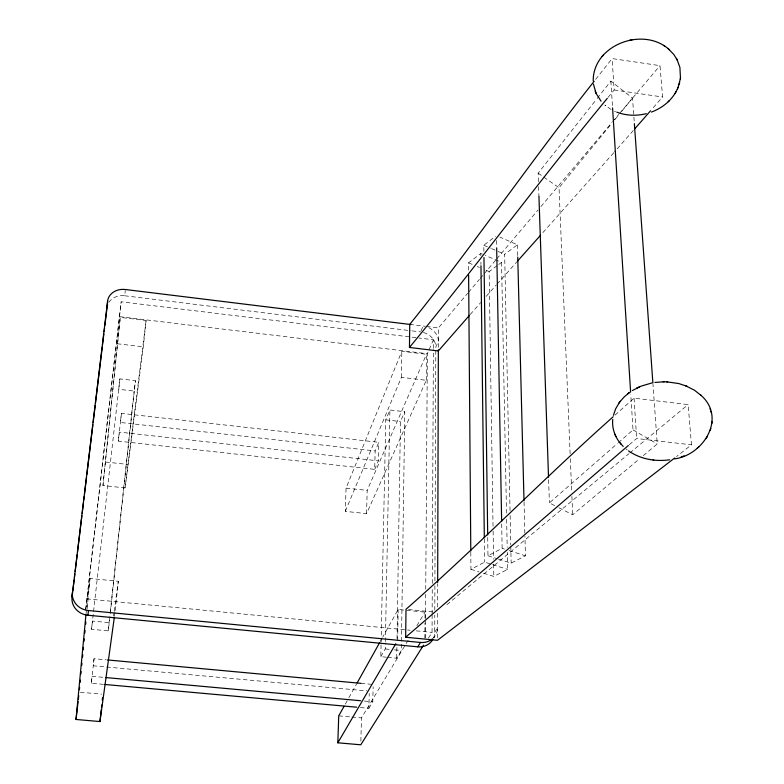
<?xml version="1.0" encoding="UTF-8"?>
<svg xmlns="http://www.w3.org/2000/svg" width="784" height="784" viewBox="0 0 784 784"><rect width="100%" height="100%" fill="white"/><g stroke="black" fill="none" stroke-linecap="round" stroke-linejoin="round"><path stroke-width="0.59" stroke-dasharray="3.92 2.94" d="M437.501 637.882L437.58 611.892M437.59 606.992L437.658 583.717M438.364 347.341L438.423 327.918L467.685 293.265M428.407 638.156L432.053 632.384L432.131 615.244M432.131 614.019L432.258 588.314M432.278 583.414L433.376 349.576M433.385 348.351L433.425 339.776L418.842 338.002M433.513 638.078A17.326 15.68 33.8 0 0 434.718 632.247L434.777 615.117M434.797 610.217L434.895 585.736M434.914 580.836L435.816 347.028L438.383 341.216A15.758 13.083 22.5 0 0 428.75 327.663M426.28 380.279L426.467 354.25L401.82 351.291L346.067 488.109L345.283 511.364L366.569 513.628L426.28 380.279L401.408 377.339L345.283 511.364M424.85 638.343L424.957 622.868M424.997 618.106L425.036 612.147L398.154 609.491L382.71 637.147M425.408 638.088L425.536 619.781M425.545 618.556L425.712 594.145M425.741 589.264L427.349 353.711L433.425 339.776M387.629 657.325L396.724 658.188L401.339 650.495L404.779 411.727L389.913 410.012L385.767 419.861L380.818 656.678L386.492 657.217M396.724 658.188L396.89 647.212M397.027 638.666L400.467 421.537L404.779 411.727M401.408 377.339L401.82 351.291M397.674 640.499L398.154 609.491M380.818 656.678L385.238 648.956L385.365 642.86M385.385 641.645L389.913 410.012M360.366 707.54L368.882 708.305L369.244 693.399M121.432 413.354L118.315 441.108L374.683 469.371L375.134 450.947L378.799 442.313L121.432 413.354L120.403 422.478L375.134 450.947M368.882 708.305L372.802 701.817L373.155 686.784M374.683 469.371L378.368 460.865L378.799 442.313M366.569 513.628L367.186 490.392L426.467 354.25M360.865 741.135L361.483 717.889L405.534 644.605M85.603 610.295L121.167 301.801L417.627 337.855M86.044 613.627L90.042 578.484L118.315 581.277L115.091 611.52M87.151 608.717L90.042 578.484M85.74 609.08L121.167 301.801M102.949 485.551L120.275 317.393L146.098 320.499L143.286 346.832L125.097 487.903L102.949 485.551L120.275 317.393M108.819 302.418A16.19 13.563 7.7 0 1 124.725 295.774L125.264 290.56M91.532 629.297L92.404 621.036L109.29 622.653L135.426 380.671L119.883 378.878L91.532 629.297L108.212 630.875L109.29 622.653M119.883 378.878L118.756 389.295L134.123 391.059L135.426 380.671M108.212 630.875L109.525 618.703M110.309 611.402L134.123 391.059M125.097 487.903L146.098 320.499M103.468 684.344L91.297 683.246L94.051 658.707L106.242 659.824M118.315 441.108L119.344 432.121L378.368 460.865M94.051 658.707L93.247 665.792L105.399 666.91M91.297 683.246L92.091 676.318L105.458 677.533M113.553 616.136L114.052 612.529M114.209 611.324L118.315 581.277M114.464 616.351L114.964 612.725M421.067 330.936L423.125 326.036A15.758 13.083 22.5 0 1 424.497 326.262M345.274 704.15L348.243 698.838M348.841 697.77L356.563 683.942M380.328 641.4L382.112 638.205M406.161 643.556L409.934 637.274M416.853 625.759L425.036 612.147M434.718 632.247L437.531 627.808A17.444 15.758 33.6 0 1 433.709 637.686M433.807 637.902L434.748 636.432M538.432 181.721L538.147 173.166L596.477 99.313M597.232 98.353L610.873 81.085L632.531 98.088L634.276 122.441M595.624 79.38L612.128 58.584L659.981 65.64L662.588 96.981L651.357 109.858M608.07 97.412L614.156 89.974L612.128 58.584M570.125 453.75L559.031 187.739L611.638 123.568M614.734 119.795L618.605 115.072M621.702 111.299L632.531 98.088M468.46 292.354L479.416 279.378M480.21 278.447L483.365 274.714M484.149 273.783L495.978 259.778M496.772 258.847L538.049 209.985M540.921 206.574L611.883 122.569M612.657 121.657L618.841 114.337M619.615 113.415L659.981 65.64M633.325 130.477L614.558 151.822M470.214 314.482L480.602 302.702M613.774 152.713L542.077 233.524M497.046 284.131L516.823 261.885M486.178 296.391L496.272 285.004M614.989 415.118L634.05 398.174L688.127 404.593L691.468 444.822L676.543 456.543M554.69 505.602L549.408 502.907L617.4 443.538M618.321 442.735L633.021 429.897L630.777 394.528M629.278 444.724L636.657 438.501L691.468 444.822M558.923 507.758L572.673 514.765L639.587 458.748M643.301 455.631L657.237 443.96L652.974 384.287M446.89 604.67L628.954 453.671M629.856 452.917L688.127 404.593M483.875 251.39L483.797 245.274L495.557 236.298M468.577 270.166L468.518 262.836L480.817 253.497L484.091 254.908M510.051 510.629L504.661 254.3L517.43 244.794L499.771 237.052M493.038 526.231L489.147 271.578L497.732 265.217M498.693 264.512L501.554 262.395L485.188 255.368M487.726 537.412L487.971 555.748L502.132 548.31L504.465 549.065M470.802 552.21L470.929 569.311L484.63 562.157L491.529 564.333M498.408 559.061L511.148 563.118L525.427 555.827L524.927 536.236M483.512 573.222L493.812 576.426L507.63 569.409L507.287 552.289M364.295 701.053L372.802 701.817M80.35 692.243L101.714 694.154M338.737 715.851L350.713 716.919M351.908 717.027L361.483 717.889M361.012 683.344L373.204 684.461M106.624 667.017L366.873 690.89M385.238 648.956L389.844 649.397M394.44 649.838L401.339 650.495M86.671 598.849L410.159 630.258M416.235 630.855L432.053 632.384M408.444 609.511L432.719 611.912M105.654 462.031L127.625 464.412M346.067 488.109L367.186 490.392M385.767 419.861L400.467 421.537M117.228 343.755L143.286 346.832M119.678 316.677L427.349 353.711M409.748 324.4L425.281 326.301M426.476 326.448L438.423 327.918M124.725 295.774L410.953 330.73M412.168 330.877L420.655 331.916M614.156 89.974L662.588 96.981M470.929 569.311L478.936 571.801M492.685 564.696L507.63 569.409M487.971 555.748L497.242 558.698M509.12 550.564L525.427 555.827M468.518 262.836L472.87 264.678M477.211 266.521L479.377 267.432M485.894 270.196L489.147 271.578M483.797 245.274L490.382 248.126M491.48 248.597L496.978 250.978M498.075 251.448L504.661 254.3M614.44 111.161L615.597 111.671M633.021 429.897L657.237 443.96M611.148 109.486L605.062 105.193M538.147 173.166L559.031 187.739M625.995 448.958L627.259 449.957M604.827 104.987L605.689 105.732M634.05 398.174L636.657 438.501M610.873 81.085L612.5 106.702M570.331 458.63L571.703 491.578M571.908 496.458L572.673 514.765M538.608 186.602L538.941 196.372M548.614 479.7L549.408 502.907M517.43 244.794L517.714 255.819M524.045 501.946L524.888 535.011M510.149 515.509L510.766 544.802M510.786 546.027L511.148 563.118M501.554 262.395L506.513 513.148M506.64 519.263L507.199 547.399M496.546 240.492L496.654 246.597M501.691 523.879L502.132 548.31M493.116 531.121L493.548 559.286M493.616 564.176L493.812 576.426M480.817 253.497L480.847 255.947M480.925 262.072L480.955 264.522M484.345 538.892L484.63 562.157M423.429 332.475A15.66 13.034 22.5 0 1 435.816 347.028"/><path stroke-width="1.18" d="M437.668 582.492L438.354 349.791M674.681 458.003L437.492 640.303L405.651 637.235L406.014 609.266C476.927 547.114 542.695 479.387 613.176 416.755M469.43 315.364L438.354 350.948L409.454 347.459L409.748 324.4C473.487 245.108 530.954 161.024 594.135 81.291M423.527 645.163L360.767 744.8L337.835 742.801L338.737 715.851L344.088 706.276M674.554 458.875C703.562 455.112 726.915 417.607 700.68 395.038M432.807 639.489A17.326 15.68 33.8 0 1 417.754 646.829L87.945 615.234A17.875 16.493 -0.3 0 1 72.05 597.026L107.624 301.017A16.288 13.622 7.8 0 1 125.371 289.512L410.973 324.547M680.473 78.175L679.904 67.355L677.004 59.486M107.173 306.201L107.624 301.017M612.745 419.371C611.863 427.809 614.715 436.443 620.056 442.97M114.297 617.567L99.96 721.554L76.019 719.467L85.936 614.842M79.4 689.724L79.635 687.303M80.095 682.462L80.321 680.051M80.899 674.005L81.134 671.584M81.712 665.538L81.948 663.117M82.526 657.08L82.751 654.66M83.212 649.818L83.447 647.408M84.025 641.361L84.26 638.94M84.839 632.894L85.064 630.473M85.642 624.427L85.877 622.016M711.813 423.693L711.872 423.076M711.95 422.262L712.009 421.665M87.945 615.234L88.406 610.52A17.993 16.582 -0.1 0 1 72.393 592.194M99.96 721.554L101.234 709.687M101.489 707.315L101.753 704.943M102.263 700.19L102.518 697.819M76.019 719.467L78.077 701.641M78.351 699.269L78.753 695.702M677.993 87.7L680.424 78.557M680.336 79.292L680.561 77.44M72.05 597.026L72.481 593.38M72.775 590.96L74.098 580.042M74.392 577.622L74.833 573.986M75.127 571.556L77.175 554.582M77.469 552.161L81.869 515.784M82.163 513.363L83.486 502.446M83.77 500.025L84.211 496.39M84.505 493.959L86.563 476.986M86.857 474.565L92.865 424.85M93.159 422.419L95.207 405.446M95.501 403.025L102.253 347.253M102.537 344.823L103.86 333.915M104.154 331.485L104.595 327.849M104.889 325.429L107.085 307.24M613.431 415.295L615.685 408.748L619.409 402.447M679.12 84.623L679.679 82.614M710.245 430.328L710.863 428.387M675.837 92.1L677.611 88.592M677.376 89.131L678.219 87.171M357.161 682.884L379.74 642.468M337.835 742.801L395.822 643.664M651.426 112.083C661.157 108.496 669.938 101.881 675.328 92.943M675.034 93.463L676.141 91.581M417.754 646.829L420.469 642.459A17.444 15.758 33.6 0 0 432.533 638.823M706.051 438.658L706.462 438.011M706.786 437.482L707.197 436.835M619.781 401.947L624.299 396.822L629.719 392.314L627.876 393.705M618.948 403.074L620.242 401.31M668.487 48.961C642.557 26.391 592.89 45.109 593.204 80.879M607.306 98.343C539.764 180.104 476.956 265.658 409.454 347.459M603.19 55.233L602.122 56.458M650.563 110.779L634.873 128.703M517.597 261.013L540.519 235.278M668.262 101.704L669.144 100.822M697.26 448.144L697.887 447.615M698.368 447.203L699.005 446.664M628.347 445.498L405.651 637.235M632.355 390.559L641.126 386.13L651.876 382.955M636.608 388.158L637.951 387.531M638.186 387.414L639.499 386.806M681.1 457.013L682.394 456.523M682.746 456.386L684.079 455.876M646.271 113.66C636.588 116.12 626.132 115.738 616.783 112.141M629.542 40.307L632.071 39.847M669.683 459.787C655.542 461.845 640.42 459.159 628.582 450.927M654.885 382.445L664.136 381.788M666.753 381.847L678.758 383.543L687.029 386.316M663.117 381.769L667.635 381.867M105.458 677.533L360.65 700.72M104.684 684.461L356.71 707.207M107.467 659.942L361.012 683.344M88.406 610.52L420.469 642.459M653.023 459.973L653.738 460.081M649.515 459.453L650.083 459.542M685.392 385.65L694.448 390.207L701.151 395.469M663.489 45.403L663.989 45.717M664.45 46.011L665.008 46.364M668.683 49.137L673.907 54.606L677.523 60.476M667.831 48.412L669.379 49.725M623.182 446.439L619.566 442.362M620.565 443.587L621.026 444.156M601.034 101.165L596.114 93.443L593.439 84.094M676.435 58.388L676.935 59.349M614.901 434.248L615.303 435.159M615.509 435.62L615.901 436.482M595.193 91.238L596.114 93.443M710.079 408.787L710.382 409.777M710.892 411.492L711.225 412.551M634.364 123.656L652.886 383.062M612.569 107.918L630.62 392.088M538.941 196.372L548.526 477.26M517.744 257.044L524.006 500.721M496.684 247.822L501.642 521.438M483.963 257.495L487.697 534.962M480.974 265.747L484.326 537.667M468.616 275.047L470.792 550.995M107.3 306.034A16.19 13.563 7.7 0 1 107.653 304.819"/></g></svg>
